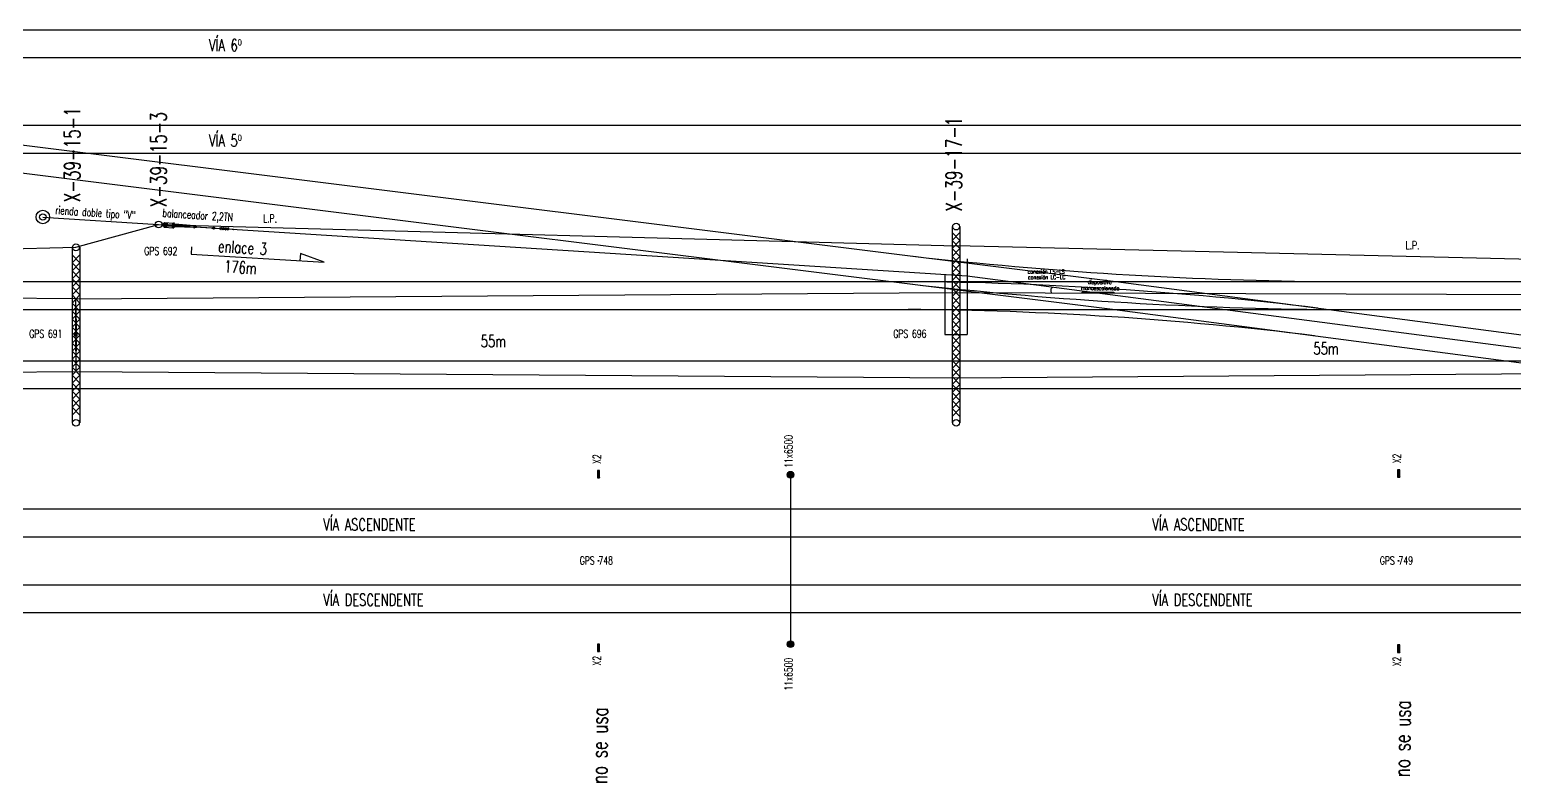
# Model space of a CAD drawing. Header units: millimetres. Extents: x 177 to 1227, y 1625 to 1695.
# Drawn here: x 828 to 920.8, y 1634.7 to 1681.7 of the extents above; entities that cross this region are included whole.
import ezdxf

# ---------------------------------------------------------------- set-up
doc = ezdxf.new("R2010")
doc.units = ezdxf.units.MM
doc.layers.add('02 L d C', color=7, linetype='Continuous', lineweight=5)
doc.layers.add('Ménsula Móvil', color=4, linetype='Continuous')
doc.layers.add('Textos catenaria', color=7, linetype='Continuous')
doc.styles.add('SIMPLEX', font='simplex.shx', dxfattribs={"width": 0.75})
doc.linetypes.add('ZIGZAG', pattern='A,0.00254,-5.08,[131,ltypeshp.shx,S=5.08,R=0,X=-5.08,Y=0],-10.16,[131,ltypeshp.shx,S=5.08,R=180,X=5.08,Y=0],-5.08', length=20.32254)

# ---------------------------------------------------------------- blocks, each defined once
blk = doc.blocks.new('balanceador de contrapesos')
at = {"color": 3}
for p, q in [((0.21, 0), (0.234, 0)), ((0.258, 0.028), (0.234, 0)), ((0.234, 0), (0.258, -0.028)), ((0.258, 0.052), (0.258, -0.052)), ((0.258, 0.052), (0.55, 0.052)), ((0.354, 0.142), (0.278, 0.052)), ((0.306, 0.052), (0.306, -0.052)), ((0.354, 0.142), (0.93, 0.149)), ((0.354, 0.142), (0.354, 0.052)), ((0.354, 0.052), (0.478, 0.127)), ((0.478, 0.127), (0.532, 0.127)), ((0.55, 0.052), (0.55, -0.052)), ((0.6, 0.04), (0.6, -0.04)), ((0.6, 0.04), (1.26, 0.04)), ((0.6, 0), (1.26, 0)), ((0.857, 0.113), (0.857, 0.04)), ((0.857, 0.113), (1.003, 0.113)), ((0.857, 0.096), (1.003, 0.064)), ((0.93, 0.186), (0.93, -0.186)), ((1.003, 0.113), (1.003, 0.04)), ((2.23, 0.05), (1.003, 0.091)), ((1.26, 0.04), (1.26, -0.04)), ((2.206, 0.041), (2.206, -0.041)), ((2.254, 0.041), (2.254, -0.041)), ((2.254, 0.024), (2.365, 0.024)), ((2.32, 0.019), (2.365, 0.019)), ((2.32, 0.019), (2.32, -0.019)), ((2.336, 0), (3.35, 0)), ((2.35, 0.033), (2.35, -0.033)), ((2.365, 0.024), (2.365, 0.019)), ((3.345, 0.01), (3.379, 0.01)), ((3.399, 0.032), (3.431, 0.032)), ((3.481, 0.065), (3.481, -0.065)), ((3.496, 0), (3.481, 0)), ((3.492, 0.006), (3.5, 0.006)), ((3.5, 0.006), (3.505, 0)), ((3.5, -0.006), (3.505, 0)), ((3.505, 0), (3.796, 0)), ((3.791, 0.01), (3.825, 0.01)), ((3.845, 0.032), (3.877, 0.032)), ((3.927, 0.065), (3.927, -0.065)), ((3.942, 0), (3.927, 0)), ((3.937, 0.01), (3.971, 0.01)), ((3.991, 0.032), (4.023, 0.032)), ((4.073, 0.065), (4.073, -0.065)), ((4.088, 0), (4.073, 0)), ((4.083, 0.01), (4.117, 0.01)), ((4.137, 0.032), (4.169, 0.032)), ((4.219, 0.065), (4.219, -0.065)), ((4.234, 0), (4.219, 0)), ((4.229, 0.01), (4.263, 0.01)), ((4.283, 0.032), (4.315, 0.032)), ((4.365, 0.065), (4.365, -0.065)), ((4.38, 0), (4.365, 0)), ((4.376, 0.006), (4.384, 0.006)), ((4.384, 0.006), (4.384, -0.006)), ((4.391, 0.006), (4.384, 0.006)), ((4.384, 0), (4.68, 0)), ((4.676, 0.006), (4.684, 0.006)), ((4.684, 0.006), (4.684, -0.006)), ((4.684, 0), (4.695, 0)), ((0.258, -0.052), (0.55, -0.052)), ((0.278, -0.052), (0.354, -0.142)), ((0.354, -0.052), (0.354, -0.142)), ((0.354, -0.052), (0.478, -0.127)), ((0.354, -0.142), (0.93, -0.149)), ((0.478, -0.127), (0.532, -0.127)), ((0.6, -0.04), (1.26, -0.04)), ((0.857, -0.04), (0.857, -0.113)), ((0.857, -0.096), (1.003, -0.064)), ((0.857, -0.113), (1.003, -0.113)), ((1.003, -0.04), (1.003, -0.113)), ((2.23, -0.05), (1.003, -0.091)), ((2.254, -0.024), (2.365, -0.024)), ((2.32, -0.019), (2.365, -0.019)), ((2.365, -0.019), (2.365, -0.024)), ((3.345, -0.01), (3.379, -0.01)), ((3.399, -0.032), (3.431, -0.032)), ((3.492, -0.006), (3.5, -0.006)), ((3.791, -0.01), (3.825, -0.01)), ((3.845, -0.032), (3.877, -0.032)), ((3.937, -0.01), (3.971, -0.01)), ((3.991, -0.032), (4.023, -0.032)), ((4.083, -0.01), (4.117, -0.01)), ((4.137, -0.032), (4.169, -0.032)), ((4.229, -0.01), (4.263, -0.01)), ((4.283, -0.032), (4.315, -0.032)), ((4.376, -0.006), (4.384, -0.006)), ((4.391, -0.006), (4.384, -0.006)), ((4.676, -0.006), (4.684, -0.006))]:
    blk.add_line(p, q, dxfattribs=at)
for points in [[(0.478, 0.116), (0.532, 0.116), (0.532, 0.06), (0.478, 0.06)], [(0.478, -0.116), (0.532, -0.116), (0.532, -0.06), (0.478, -0.06)]]:
    blk.add_lwpolyline(points, close=True, dxfattribs=at)
blk.add_circle((0, 0), 0.00196, dxfattribs=at)
for centre, radius, start, end in [((2.23, 0.041), 0.024, 0, 180), ((3.415, -0.002), 0.038, 114.82339, 176.74498), ((3.495, -0.005), 0.0739, 135.70921, 176.45177), ((3.488, -0.002), 0.0672, 96.0093, 133.36391), ((3.861, -0.002), 0.038, 114.82339, 176.74498), ((3.941, -0.005), 0.0739, 135.70921, 176.45177), ((3.934, -0.002), 0.0672, 96.0093, 133.36391), ((4.007, -0.002), 0.038, 114.82339, 176.74498), ((4.087, -0.005), 0.0739, 135.70921, 176.45177), ((4.08, -0.002), 0.0672, 96.0093, 133.36391), ((4.153, -0.002), 0.038, 114.82339, 176.74498), ((4.233, -0.005), 0.0739, 135.70921, 176.45177), ((4.226, -0.002), 0.0672, 96.0093, 133.36391), ((4.299, -0.002), 0.038, 114.82339, 176.74498), ((4.379, -0.005), 0.0739, 135.70921, 176.45177), ((4.372, -0.002), 0.0672, 96.0093, 133.36391), ((2.23, -0.041), 0.024, 180, 0), ((3.415, 0.002), 0.038, 183.25502, 245.17661), ((3.495, 0.005), 0.0739, 183.54823, 224.29079), ((3.488, 0.002), 0.0672, 226.63609, 263.9907), ((3.861, 0.002), 0.038, 183.25502, 245.17661), ((3.941, 0.005), 0.0739, 183.54823, 224.29079), ((3.934, 0.002), 0.0672, 226.63609, 263.9907), ((4.007, 0.002), 0.038, 183.25502, 245.17661), ((4.087, 0.005), 0.0739, 183.54823, 224.29079), ((4.08, 0.002), 0.0672, 226.63609, 263.9907), ((4.153, 0.002), 0.038, 183.25502, 245.17661), ((4.233, 0.005), 0.0739, 183.54823, 224.29079), ((4.226, 0.002), 0.0672, 226.63609, 263.9907), ((4.299, 0.002), 0.038, 183.25502, 245.17661), ((4.379, 0.005), 0.0739, 183.54823, 224.29079), ((4.372, 0.002), 0.0672, 226.63609, 263.9907)]:
    blk.add_arc(centre, radius, start, end, dxfattribs=at)
blk = doc.blocks.new('xx1')
at = {"color": 3}
for p, q in [((-0.075, 0.075), (0.075, 0.075)), ((-0.075, 0.075), (-0.075, -0.075)), ((-0.075, 0.075), (0.075, -0.075)), ((0.075, 0.075), (-0.075, -0.075)), ((0.075, 0.075), (0.075, -0.075)), ((-0.075, -0.075), (0.075, -0.075))]:
    blk.add_line(p, q, dxfattribs=at)
blk = doc.blocks.new('biescalonado')
at = {"color": 4}
for p, q in [((0.028, 0.042), (0, 0)), ((1.695, -1.058), (1.668, -1.099))]:
    blk.add_line(p, q, dxfattribs=at)
at = {"color": 4, "const_width": 0.0125}
for points in [[(-0.006, 0, 1), (0.006, 0, 1)], [(1.662, -1.099, 1), (1.674, -1.099, 1)]]:
    blk.add_lwpolyline(points, format="xyb", close=True, dxfattribs=at)
at = {"layer": '02 L d C', "color": 4}
blk.add_line((0.028, 0.042), (1.695, -1.058), dxfattribs=at)

msp = doc.modelspace()

# ---------------------------------------------------------------- hatches: boundary and pattern name
for points in [[(913.506, 1653.78), (913.646, 1653.78), (913.646, 1654.24), (913.506, 1654.24)], [(863.506, 1653.74), (863.646, 1653.74), (863.646, 1654.2), (863.506, 1654.2)], [(863.506, 1642.88), (863.646, 1642.88), (863.646, 1643.34), (863.506, 1643.34)], [(913.506, 1642.83), (913.646, 1642.83), (913.646, 1643.29), (913.506, 1643.29)]]:
    msp.add_hatch(color=256).paths.add_polyline_path(points)
h = msp.add_hatch(color=256)
edge = h.paths.add_edge_path()
edge.add_arc((875.576, 1653.93), 0.21, 0, 360)
h = msp.add_hatch(color=256)
edge = h.paths.add_edge_path()
edge.add_arc((875.576, 1643.34), 0.21, 0, 360)

# ---------------------------------------------------------------- linework, layer by layer
at = {"color": 8}
for p, q in [((397.637, 1681.74), (1092.606, 1681.74)), ((397.637, 1680), (1092.606, 1680)), ((397.637, 1675.77), (1092.606, 1675.77)), ((397.637, 1674.03), (1092.606, 1674.03)), ((397.637, 1666), (1071.484, 1666)), ((397.637, 1664.26), (1071.484, 1664.26)), ((453.816, 1661.05), (1045.484, 1661.05)), ((453.816, 1659.31), (1045.484, 1659.31)), ((875.576, 1653.93), (875.576, 1643.34)), ((177.441, 1651.79), (1227.107, 1651.79)), ((177.441, 1650.05), (1227.107, 1650.05)), ((177.441, 1647.05), (1227.107, 1647.05)), ((177.441, 1645.31), (1227.107, 1645.31))]:
    msp.add_line(p, q, dxfattribs=at)
for p, q in [((817.759, 1675.77), (895.907, 1666)), ((817.543, 1674.044), (895.691, 1664.274)), ((828.853, 1670.035), (836.088, 1669.569)), ((838.145, 1668.173), (838.117, 1667.72)), ((838.117, 1667.72), (846.425, 1667.209)), ((844.948, 1667.755), (844.92, 1667.301)), ((846.425, 1667.209), (844.948, 1667.755)), ((895.907, 1666), (933.583, 1661.05)), ((894.782, 1665.342), (894.782, 1665.292)), ((830.922, 1664.26), (830.922, 1661.05)), ((895.68, 1664.275), (933.356, 1659.325)), ((913.506, 1654.24), (913.506, 1653.78)), ((913.646, 1654.24), (913.506, 1654.24)), ((913.506, 1654.24), (913.646, 1653.78)), ((913.646, 1653.78), (913.646, 1654.24)), ((863.506, 1654.2), (863.506, 1653.74)), ((863.646, 1654.2), (863.506, 1654.2)), ((863.506, 1654.2), (863.646, 1653.74)), ((863.506, 1653.74), (863.646, 1653.74)), ((863.646, 1653.74), (863.646, 1654.2)), ((913.506, 1653.78), (913.646, 1653.78)), ((863.506, 1643.34), (863.506, 1642.88)), ((863.646, 1643.34), (863.506, 1643.34)), ((863.506, 1643.34), (863.646, 1642.88)), ((863.646, 1642.88), (863.646, 1643.34)), ((913.506, 1643.29), (913.506, 1642.83)), ((913.646, 1643.29), (913.506, 1643.29)), ((913.506, 1643.29), (913.646, 1642.83)), ((913.646, 1642.83), (913.646, 1643.29)), ((863.506, 1642.88), (863.646, 1642.88)), ((913.506, 1642.83), (913.646, 1642.83))]:
    msp.add_line(p, q)
at = {"color": 11, "linetype": 'ZIGZAG', "ltscale": 0.02}
for p, q in [((830.922, 1668.14), (836.088, 1669.569)), ((836.088, 1669.569), (885.922, 1668.234)), ((940.922, 1666.94), (885.922, 1668.234)), ((775.898, 1666.94), (830.922, 1668.14))]:
    msp.add_line(p, q, dxfattribs=at)
at = {"color": 6}
for p, q in [((836.088, 1669.569), (886.622, 1666.354)), ((886.622, 1666.354), (940.922, 1659.285))]:
    msp.add_line(p, q, dxfattribs=at)
at = {"color": 4}
for p, q in [((885.677, 1669.434), (885.677, 1657.17)), ((886.167, 1669.434), (886.167, 1657.17)), ((886.167, 1669.065), (885.677, 1668.565)), ((885.677, 1669.065), (886.167, 1668.565)), ((886.167, 1668.565), (885.677, 1668.065)), ((885.677, 1668.565), (886.167, 1668.065)), ((830.677, 1668.14), (830.677, 1657.17)), ((831.167, 1667.661), (830.677, 1667.161)), ((830.677, 1667.661), (831.167, 1667.161)), ((831.167, 1668.14), (831.167, 1657.17)), ((886.167, 1668.065), (885.677, 1667.565)), ((885.677, 1668.065), (886.167, 1667.565)), ((886.167, 1667.565), (885.677, 1667.065)), ((885.677, 1667.565), (886.167, 1667.065)), ((831.167, 1667.161), (830.677, 1666.661)), ((830.677, 1667.161), (831.167, 1666.661)), ((831.167, 1666.661), (830.677, 1666.161)), ((830.677, 1666.661), (831.167, 1666.161)), ((886.167, 1667.065), (885.677, 1666.565)), ((885.677, 1667.065), (886.167, 1666.565)), ((886.167, 1666.565), (885.677, 1666.065)), ((885.677, 1666.565), (886.167, 1666.065)), ((831.167, 1666.161), (830.677, 1665.661)), ((830.677, 1666.161), (831.167, 1665.661)), ((831.167, 1665.661), (830.677, 1665.161)), ((830.677, 1665.661), (831.167, 1665.161)), ((886.167, 1666.065), (885.677, 1665.565)), ((885.677, 1666.065), (886.167, 1665.565)), ((886.167, 1665.565), (885.677, 1665.065)), ((885.677, 1665.565), (886.167, 1665.065)), ((831.167, 1665.161), (830.677, 1664.661)), ((830.677, 1665.161), (831.167, 1664.661)), ((831.167, 1664.661), (830.677, 1664.161)), ((830.677, 1664.661), (831.167, 1664.161)), ((886.167, 1665.065), (885.677, 1664.565)), ((885.677, 1665.065), (886.167, 1664.565)), ((886.167, 1664.565), (885.677, 1664.065)), ((885.677, 1664.565), (886.167, 1664.065)), ((831.167, 1664.161), (830.677, 1663.661)), ((830.677, 1664.161), (831.167, 1663.661)), ((831.167, 1663.661), (830.677, 1663.161)), ((830.677, 1663.661), (831.167, 1663.161)), ((886.167, 1664.065), (885.677, 1663.565)), ((885.677, 1664.065), (886.167, 1663.565)), ((886.167, 1663.565), (885.677, 1663.065)), ((885.677, 1663.565), (886.167, 1663.065)), ((831.167, 1663.161), (830.677, 1662.661)), ((830.677, 1663.161), (831.167, 1662.661)), ((831.167, 1662.661), (830.677, 1662.161)), ((830.677, 1662.661), (831.167, 1662.161)), ((886.167, 1663.065), (885.677, 1662.565)), ((885.677, 1663.065), (886.167, 1662.565)), ((831.167, 1662.161), (830.677, 1661.661)), ((830.677, 1662.161), (831.167, 1661.661)), ((831.167, 1661.661), (830.677, 1661.161)), ((830.677, 1661.661), (831.167, 1661.161)), ((886.167, 1662.565), (885.677, 1662.065)), ((885.677, 1662.565), (886.167, 1662.065)), ((886.167, 1662.065), (885.677, 1661.565)), ((885.677, 1662.065), (886.167, 1661.565)), ((831.167, 1661.161), (830.677, 1660.661)), ((830.677, 1661.161), (831.167, 1660.661)), ((886.167, 1661.565), (885.677, 1661.065)), ((885.677, 1661.565), (886.167, 1661.065)), ((886.167, 1661.065), (885.677, 1660.565)), ((885.677, 1661.065), (886.167, 1660.565)), ((831.167, 1660.661), (830.677, 1660.161)), ((830.677, 1660.661), (831.167, 1660.161)), ((831.167, 1660.161), (830.677, 1659.661)), ((830.677, 1660.161), (831.167, 1659.661)), ((886.167, 1660.565), (885.677, 1660.065)), ((885.677, 1660.565), (886.167, 1660.065)), ((886.167, 1660.065), (885.677, 1659.565)), ((885.677, 1660.065), (886.167, 1659.565)), ((831.167, 1659.661), (830.677, 1659.161)), ((830.677, 1659.661), (831.167, 1659.161)), ((831.167, 1659.161), (830.677, 1658.661)), ((830.677, 1659.161), (831.167, 1658.661)), ((886.167, 1659.565), (885.677, 1659.065)), ((885.677, 1659.565), (886.167, 1659.065)), ((886.167, 1659.065), (885.677, 1658.565)), ((885.677, 1659.065), (886.167, 1658.565)), ((831.167, 1658.661), (830.677, 1658.161)), ((830.677, 1658.661), (831.167, 1658.161)), ((831.167, 1658.161), (830.677, 1657.661)), ((830.677, 1658.161), (831.167, 1657.661)), ((886.167, 1658.565), (885.677, 1658.065)), ((885.677, 1658.565), (886.167, 1658.065)), ((886.167, 1658.065), (885.677, 1657.565)), ((885.677, 1658.065), (886.167, 1657.565))]:
    msp.add_line(p, q, dxfattribs=at)
at = {"color": 5}
for p, q in [((886.622, 1667.413), (886.622, 1662.683)), ((885.222, 1666.433), (885.222, 1662.683)), ((885.222, 1662.683), (886.622, 1662.683))]:
    msp.add_line(p, q, dxfattribs=at)
at = {"color": 3}
for p, q in [((830.922, 1664.93), (775.898, 1665.325)), ((830.922, 1664.93), (885.222, 1665.325)), ((885.222, 1665.325), (940.922, 1665.13))]:
    msp.add_line(p, q, dxfattribs=at)
at = {"color": 140}
for p, q in [((775.898, 1659.98), (830.922, 1660.38)), ((830.919, 1660.38), (885.922, 1659.98)), ((885.922, 1659.98), (940.222, 1660.38))]:
    msp.add_line(p, q, dxfattribs=at)
at = {"const_width": 0.05}
for points in [[(891.97, 1665.635, -1), (891.921, 1665.639, -1)], [(891.905, 1665.287, -1), (891.855, 1665.291, -1)]]:
    msp.add_lwpolyline(points, format="xyb", close=True, dxfattribs=at)
for centre, radius in [((828.853, 1670.035), 0.425), ((828.853, 1670.035), 0.2), ((836.088, 1669.569), 0.21), ((885.922, 1669.434), 0.21), ((830.922, 1668.14), 0.21), ((830.922, 1657.17), 0.21), ((885.922, 1657.17), 0.21), ((875.576, 1653.93), 0.21), ((863.576, 1648.55), 0.0293), ((913.576, 1648.55), 0.0293), ((875.576, 1643.34), 0.21)]:
    msp.add_circle(centre, radius)
at = {"color": 8}
for centre, radius, start, end in [((911.544, 1917.134), 251.15, 263.53261, 269.34125), ((881.138, 1439.953), 226.055, 83.03956, 89.54227), ((911.544, 1917.134), 252.89, 263.53261, 269.34125), ((881.138, 1439.953), 224.315, 83.03956, 89.54227)]:
    msp.add_arc(centre, radius, start, end, dxfattribs=at)
msp.add_arc((892.079, 1665.432), 0.245, 123.04778, 215.69693)
at = {"layer": 'Ménsula Móvil', "color": 1}
for p, q in [((830.922, 1662.865), (830.922, 1664.93)), ((830.972, 1663.615), (830.872, 1663.615)), ((830.972, 1663.565), (830.872, 1663.565)), ((830.972, 1663.515), (830.872, 1663.515)), ((830.972, 1663.465), (830.872, 1663.465)), ((830.972, 1663.415), (830.872, 1663.415)), ((830.972, 1663.365), (830.872, 1663.365)), ((830.972, 1663.315), (830.872, 1663.315)), ((830.972, 1663.265), (830.872, 1663.265)), ((830.972, 1663.215), (830.872, 1663.215)), ((830.972, 1663.165), (830.872, 1663.165)), ((830.972, 1663.115), (830.872, 1663.115)), ((830.972, 1663.065), (830.872, 1663.065)), ((830.972, 1663.015), (830.872, 1663.015)), ((830.972, 1662.965), (830.872, 1662.965)), ((830.972, 1662.915), (830.872, 1662.915)), ((830.972, 1662.395), (830.872, 1662.395)), ((830.972, 1662.345), (830.872, 1662.345)), ((830.972, 1662.295), (830.872, 1662.295)), ((830.972, 1662.245), (830.872, 1662.245)), ((830.972, 1662.195), (830.872, 1662.195)), ((830.972, 1662.145), (830.872, 1662.145)), ((830.972, 1662.095), (830.872, 1662.095)), ((830.972, 1662.045), (830.872, 1662.045)), ((830.972, 1661.995), (830.872, 1661.995)), ((830.972, 1661.945), (830.872, 1661.945)), ((830.972, 1661.895), (830.872, 1661.895)), ((830.972, 1661.845), (830.872, 1661.845)), ((830.972, 1661.795), (830.872, 1661.795)), ((830.972, 1661.745), (830.872, 1661.745)), ((830.972, 1661.695), (830.872, 1661.695)), ((830.922, 1662.445), (830.922, 1660.38))]:
    msp.add_line(p, q, dxfattribs=at)
at = {"layer": 'Ménsula Móvil', "color": 1, "const_width": 0.025}
for points in [[(830.933, 1664.937, 1), (830.911, 1664.924, 1)], [(830.933, 1660.374, -1), (830.911, 1660.387, -1)]]:
    msp.add_lwpolyline(points, format="xyb", close=True, dxfattribs=at)

# ---------------------------------------------------------------- block references
for name, p, rotation in [('balanceador de contrapesos', (836.088, 1669.569), 356.3094302698392), ('biescalonado', (893.783, 1665.295), 33.19022841554172), ('xx1', (830.922, 1662.655), 180.0000000018214)]:
    msp.add_blockref(name, p, dxfattribs=dict(rotation=rotation))

# ---------------------------------------------------------------- texts
at = {"layer": 'Textos catenaria', "style": 'SIMPLEX', "width": 0.7}
for s, height, p in [('VÍA 6º', 0.75, (839.233, 1680.392)), ('VÍA 5º', 0.75, (839.233, 1674.432)), ('L.P.', 0.5, (842.617, 1669.699)), ('GPS 692', 0.5, (835.191, 1667.659)), ('L.P.', 0.5, (914.011, 1668.02)), ('conexión LS-LS', 0.25, (890.394, 1666.496)), ('conexión LC-LC', 0.25, (890.419, 1666.143)), ('GPS 691', 0.5, (828.004, 1662.488)), ('55m', 0.75, (856.224, 1661.901)), ('GPS 696', 0.5, (882, 1662.488)), ('55m', 0.75, (908.257, 1661.443)), ('VÍA ASCENDENTE', 0.75, (846.367, 1650.442)), ('VÍA ASCENDENTE', 0.75, (898.177, 1650.442)), ('GPS 748', 0.5, (862.406, 1648.32)), ('GPS 749', 0.5, (912.406, 1648.32)), ('VÍA DESCENDENTE', 0.75, (846.367, 1645.734)), ('VÍA DESCENDENTE', 0.75, (898.177, 1645.734))]:
    msp.add_text(s, height=height, dxfattribs=at).set_placement(p)
for s, height, rotation, p in [('X-39-15-1', 1, 90, (831.195, 1670.958)), ('X-39-15-3', 1, 90, (836.587, 1670.647)), ('X-39-17-1', 1, 90, (886.281, 1670.363)), ('rienda doble tipo "V"', 0.5, 356.32597, (829.616, 1670.219)), ('balanceador 2,2TN', 0.5, 356.36777, (836.316, 1670.045)), ('enlace 3', 0.75, 356.40892, (839.785, 1667.85)), ('176m', 0.75, 356.40892, (840.169, 1666.575)), ('monoescalonado', 0.25, 359.38282, (893.722, 1665.481)), ('dispositivo', 0.25, 359.38282, (894.157, 1665.85)), ('11x6500', 0.5, 90, (875.706, 1654.361)), ('X2', 0.5, 90, (863.723, 1654.606)), ('X2', 0.5, 90, (913.723, 1654.646)), ('X2', 0.5, 90, (863.723, 1642.007)), ('11x6500', 0.5, 90, (875.706, 1640.437)), ('X2', 0.5, 90, (913.723, 1641.957))]:
    msp.add_text(s, height=height, rotation=rotation, dxfattribs=at).set_placement(p)
at = {"layer": 'Textos catenaria', "color": 7, "style": 'SIMPLEX', "width": 0.7}
for p in [(914.279, 1635.021), (864.107, 1634.588)]:
    msp.add_text('no se usa', height=1, rotation=89.39266, dxfattribs=at).set_placement(p)

doc.saveas('drawing.dxf')
